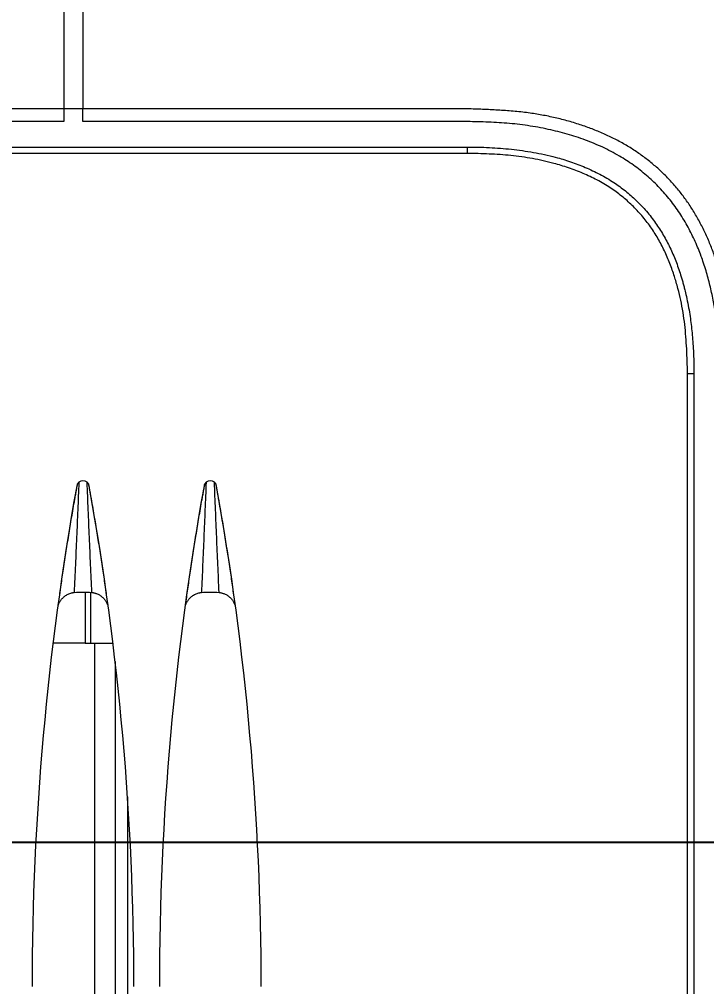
# Model space of a CAD drawing. Header units: metres. Extents: x -101133.8 to -101066.7, y -24899.3 to -24824.7.
# Drawn here: x -101102.2243 to -101102.1703, y -24845.373 to -24845.297 of the extents above; entities that cross this region are included whole.
import ezdxf

# ---------------------------------------------------------------- set-up
doc = ezdxf.new("R2010")
doc.units = ezdxf.units.M
doc.header["$LTSCALE"] = 0.2
doc.header["$PDSIZE"] = -5
doc.layers.add('CMT-COTATION DIVERS', color=1, linetype='Continuous')
doc.layers.add('CMT-CVC-MATERIEL', color=30, linetype='Continuous')
doc.styles.get("Standard").update_dxf_attribs({"font": 'arial.ttf'})
doc.dimstyles.get("Standard").update_dxf_attribs({"dimtxt": 0.18, "dimasz": 0.18, "dimexe": 0.18, "dimexo": 0.0625, "dimgap": 0.09, "dimtad": 0, "dimtih": 1, "dimtoh": 1, "dimdec": 4, "dimzin": 0, "dimdsep": 46, "dimtxsty": 'Standard', "dimcen": 0.09, "dimadec": 0, "dimazin": 0, "dimtfac": 1, "dimtdec": 4, "dimtofl": 0, "dimtmove": 0, "dimatfit": 3, "dimfxl": 1, "dimtolj": 1, "dimtzin": 0, "dimarcsym": 0})

# ---------------------------------------------------------------- blocks, each defined once
blk = doc.blocks.new('Cassette 600x600')
at = {"linetype": 'Continuous', "lineweight": 13}
for p, q in [((-20078.23, 72.805), (-20078.23, 443.205)), ((-20077.73, 443.205), (-20077.73, 72.805)), ((-20075.73, 104.505), (-20075.73, 411.505)), ((-20074.73, 104.505), (-20074.73, 411.505)), ((-20116.73, 102.832), (-20116.73, 105.361)), ((-20112.23, 104.73), (-20112.23, 104.764)), ((-20074.73, 104.505), (-20075.73, 104.505)), ((-19979.897, 104.505), (-20074.73, 104.505)), ((-20074.73, 103.005), (-20074.73, 104.505)), ((-20112.74, 103.7), (-20112.73, 103.527)), ((-20105.73, 103.702), (-20105.73, 103.736)), ((-20112.73, 102.832), (-20116.73, 102.832)), ((-20116.73, 102.832), (-20116.73, 102.421)), ((-20075.73, 103.005), (-20074.73, 103.005)), ((-20075.73, 82.006), (-20075.73, 103.005)), ((-20074.73, 72.805), (-20074.73, 103.005)), ((-19979.897, 103.005), (-20074.73, 103.005)), ((-20116.73, 102.102), (-20221.23, 102.102)), ((-20116.73, 102.421), (-20116.73, 100.649)), ((-20112.733, 102.421), (-20116.73, 102.421)), ((-20112.73, 102.483), (-20112.74, 102.31)), ((-20105.73, 102.274), (-20105.73, 102.308)), ((-20075.73, 101.005), (-20075.73, 101.793)), ((-20118.177, 100.477), (-20221.23, 100.477)), ((-20128.822, 99.505), (-20221.23, 99.505)), ((-20112.74, 93.7), (-20112.73, 93.527)), ((-20105.73, 93.702), (-20105.73, 93.736)), ((-20112.73, 92.483), (-20112.74, 92.31)), ((-20105.73, 92.274), (-20105.73, 92.308)), ((-20075.73, 72.805), (-20075.73, 82.006)), ((-20078.23, 72.805), (-20077.73, 72.805)), ((-20465.93, 55.505), (-20095.53, 55.505)), ((-20095.53, 55.505), (-20095.53, 55.005)), ((-20095.53, 55.005), (-20465.93, 55.005))]:
    blk.add_line(p, q, dxfattribs=at)
for centre, radius, start, end in [((-20143.73, -115.495), 222.5, 79.81251, 90), ((-20104.465, 103.005), 0.5, 280.18749, 79.81251), ((-20143.73, 321.505), 222.5, 270, 280.18749), ((-20143.73, -125.495), 222.5, 79.81251, 90), ((-20104.465, 93.005), 0.5, 280.18749, 79.81251), ((-20143.73, 311.505), 222.5, 270, 280.18749)]:
    blk.add_arc(centre, radius, start, end, dxfattribs=at)
for points, knots in [([(-20113.74, 104.945), (-20113.732, 104.942), (-20113.724, 104.939), (-20113.717, 104.936), (-20113.709, 104.934), (-20113.701, 104.931), (-20113.693, 104.928), (-20113.685, 104.925), (-20113.677, 104.921), (-20113.669, 104.918), (-20113.662, 104.916), (-20113.655, 104.913), (-20113.646, 104.909), (-20113.623, 104.9), (-20113.589, 104.884), (-20113.558, 104.869), (-20113.528, 104.854), (-20113.502, 104.84), (-20113.475, 104.824), (-20113.448, 104.808), (-20113.421, 104.791), (-20113.397, 104.775), (-20113.372, 104.759), (-20113.351, 104.744), (-20113.322, 104.722), (-20113.294, 104.7), (-20113.258, 104.67), (-20113.226, 104.642), (-20113.194, 104.614), (-20113.167, 104.586), (-20113.139, 104.557), (-20113.112, 104.528), (-20113.085, 104.497), (-20113.061, 104.468), (-20113.038, 104.439), (-20113.018, 104.412), (-20112.992, 104.375), (-20112.967, 104.338), (-20112.937, 104.29), (-20112.911, 104.244), (-20112.886, 104.197), (-20112.865, 104.153), (-20112.846, 104.109), (-20112.827, 104.064), (-20112.811, 104.02), (-20112.796, 103.971), (-20112.781, 103.922), (-20112.768, 103.868), (-20112.761, 103.833), (-20112.759, 103.82), (-20112.757, 103.81), (-20112.755, 103.799), (-20112.753, 103.789), (-20112.751, 103.777), (-20112.75, 103.766), (-20112.748, 103.755), (-20112.746, 103.744), (-20112.745, 103.733), (-20112.743, 103.722), (-20112.741, 103.711), (-20112.74, 103.7)], [0, 0, 0, 0, 1, 1, 1, 2, 2, 2, 3, 3, 3, 4, 4, 4, 5, 5, 5, 6, 6, 6, 7, 7, 7, 8, 8, 8, 9, 9, 9, 10, 10, 10, 11, 11, 11, 12, 12, 12, 13, 13, 13, 14, 14, 14, 15, 15, 15, 16, 16, 16, 17, 17, 17, 18, 18, 18, 19, 19, 19, 20, 20, 20, 20]), ([(-20113.74, 104.945), (-20113.531, 104.916), (-20113.322, 104.887), (-20113.113, 104.857), (-20112.904, 104.828), (-20112.695, 104.799), (-20112.485, 104.769), (-20112.275, 104.739), (-20112.064, 104.709), (-20111.858, 104.679), (-20111.652, 104.65), (-20111.452, 104.621), (-20111.231, 104.588), (-20111.009, 104.555), (-20110.766, 104.519), (-20110.529, 104.483), (-20110.292, 104.447), (-20110.06, 104.412), (-20109.828, 104.376), (-20109.595, 104.34), (-20109.361, 104.303), (-20109.127, 104.266), (-20108.893, 104.229), (-20108.659, 104.192), (-20108.426, 104.154), (-20108.193, 104.117), (-20107.96, 104.079), (-20107.726, 104.04), (-20107.492, 104.002), (-20107.256, 103.963), (-20107.026, 103.924), (-20106.796, 103.886), (-20106.571, 103.848), (-20106.326, 103.806), (-20106.081, 103.764), (-20105.816, 103.718), (-20105.627, 103.685), (-20105.483, 103.66), (-20105.383, 103.642), (-20105.271, 103.622), (-20105.16, 103.602), (-20105.036, 103.581), (-20104.916, 103.559), (-20104.795, 103.538), (-20104.678, 103.517), (-20104.56, 103.496), (-20104.442, 103.475), (-20104.323, 103.453), (-20104.205, 103.432)], [0, 0, 0, 0, 1, 1, 1, 2, 2, 2, 3, 3, 3, 4, 4, 4, 5, 5, 5, 6, 6, 6, 7, 7, 7, 8, 8, 8, 9, 9, 9, 10, 10, 10, 11, 11, 11, 12, 12, 12, 13, 13, 13, 14, 14, 14, 15, 15, 15, 16, 16, 16, 16]), ([(-20104.086, 103.331), (-20104.446, 103.346), (-20104.806, 103.36), (-20105.166, 103.375), (-20105.527, 103.39), (-20105.887, 103.404), (-20106.247, 103.419), (-20106.608, 103.434), (-20106.968, 103.449), (-20107.328, 103.464), (-20107.688, 103.479), (-20108.049, 103.494), (-20108.409, 103.509), (-20108.77, 103.524), (-20109.131, 103.54), (-20109.492, 103.556), (-20109.853, 103.571), (-20110.213, 103.587), (-20110.574, 103.603), (-20110.935, 103.619), (-20111.296, 103.635), (-20111.657, 103.651), (-20112.018, 103.668), (-20112.379, 103.684), (-20112.74, 103.7)], [0, 0, 0, 0, 1, 1, 1, 2, 2, 2, 3, 3, 3, 4, 4, 4, 5, 5, 5, 6, 6, 6, 7, 7, 7, 8, 8, 8, 8]), ([(-20112.73, 103.527), (-20112.73, 103.507), (-20112.73, 103.487), (-20112.73, 103.466), (-20112.73, 103.446), (-20112.73, 103.425), (-20112.73, 103.404), (-20112.73, 103.383), (-20112.73, 103.363), (-20112.73, 103.341), (-20112.73, 103.32), (-20112.73, 103.299), (-20112.73, 103.277), (-20112.73, 103.255), (-20112.73, 103.233), (-20112.73, 103.211), (-20112.73, 103.189), (-20112.73, 103.166), (-20112.73, 103.143), (-20112.73, 103.121), (-20112.73, 103.098), (-20112.73, 103.075), (-20112.73, 103.052), (-20112.73, 103.029), (-20112.73, 103.006), (-20112.73, 102.983), (-20112.73, 102.96), (-20112.73, 102.937), (-20112.73, 102.914), (-20112.73, 102.891), (-20112.73, 102.868), (-20112.73, 102.845), (-20112.73, 102.823), (-20112.73, 102.8), (-20112.73, 102.778), (-20112.73, 102.756), (-20112.73, 102.734), (-20112.73, 102.712), (-20112.73, 102.691), (-20112.73, 102.67), (-20112.73, 102.648), (-20112.73, 102.627), (-20112.73, 102.607), (-20112.73, 102.586), (-20112.73, 102.565), (-20112.73, 102.544), (-20112.73, 102.524), (-20112.73, 102.503), (-20112.73, 102.483)], [0, 0, 0, 0, 1, 1, 1, 2, 2, 2, 3, 3, 3, 4, 4, 4, 5, 5, 5, 6, 6, 6, 7, 7, 7, 8, 8, 8, 9, 9, 9, 10, 10, 10, 11, 11, 11, 12, 12, 12, 13, 13, 13, 14, 14, 14, 15, 15, 15, 16, 16, 16, 16]), ([(-20112.74, 102.31), (-20112.379, 102.327), (-20112.018, 102.343), (-20111.657, 102.359), (-20111.296, 102.375), (-20110.935, 102.391), (-20110.574, 102.407), (-20110.213, 102.423), (-20109.853, 102.439), (-20109.492, 102.454), (-20109.131, 102.47), (-20108.77, 102.486), (-20108.409, 102.501), (-20108.049, 102.516), (-20107.688, 102.532), (-20107.328, 102.547), (-20106.968, 102.562), (-20106.608, 102.577), (-20106.247, 102.591), (-20105.887, 102.606), (-20105.527, 102.621), (-20105.166, 102.635), (-20104.806, 102.65), (-20104.446, 102.664), (-20104.086, 102.679)], [0, 0, 0, 0, 1, 1, 1, 2, 2, 2, 3, 3, 3, 4, 4, 4, 5, 5, 5, 6, 6, 6, 7, 7, 7, 8, 8, 8, 8]), ([(-20104.205, 102.578), (-20104.323, 102.557), (-20104.442, 102.536), (-20104.56, 102.515), (-20104.678, 102.493), (-20104.795, 102.473), (-20104.916, 102.451), (-20105.036, 102.43), (-20105.16, 102.408), (-20105.271, 102.388), (-20105.383, 102.368), (-20105.483, 102.351), (-20105.627, 102.325), (-20105.816, 102.292), (-20106.081, 102.246), (-20106.326, 102.204), (-20106.571, 102.163), (-20106.796, 102.125), (-20107.026, 102.086), (-20107.256, 102.048), (-20107.492, 102.008), (-20107.726, 101.97), (-20107.96, 101.931), (-20108.193, 101.894), (-20108.426, 101.856), (-20108.659, 101.818), (-20108.893, 101.781), (-20109.127, 101.744), (-20109.361, 101.707), (-20109.595, 101.67), (-20109.828, 101.634), (-20110.06, 101.598), (-20110.292, 101.563), (-20110.529, 101.527), (-20110.766, 101.491), (-20111.009, 101.455), (-20111.231, 101.422), (-20111.452, 101.39), (-20111.652, 101.361), (-20111.858, 101.331), (-20112.064, 101.301), (-20112.275, 101.271), (-20112.485, 101.241), (-20112.695, 101.212), (-20112.904, 101.182), (-20113.113, 101.153), (-20113.322, 101.124), (-20113.531, 101.094), (-20113.74, 101.065)], [0, 0, 0, 0, 1, 1, 1, 2, 2, 2, 3, 3, 3, 4, 4, 4, 5, 5, 5, 6, 6, 6, 7, 7, 7, 8, 8, 8, 9, 9, 9, 10, 10, 10, 11, 11, 11, 12, 12, 12, 13, 13, 13, 14, 14, 14, 15, 15, 15, 16, 16, 16, 16]), ([(-20112.74, 102.31), (-20112.746, 102.279), (-20112.752, 102.248), (-20112.758, 102.217), (-20112.764, 102.186), (-20112.77, 102.155), (-20112.778, 102.124), (-20112.785, 102.093), (-20112.793, 102.061), (-20112.802, 102.031), (-20112.81, 102.001), (-20112.819, 101.974), (-20112.832, 101.939), (-20112.845, 101.904), (-20112.862, 101.862), (-20112.882, 101.823), (-20112.901, 101.783), (-20112.921, 101.746), (-20112.944, 101.709), (-20112.966, 101.672), (-20112.991, 101.635), (-20113.019, 101.598), (-20113.047, 101.56), (-20113.079, 101.521), (-20113.106, 101.49), (-20113.132, 101.459), (-20113.154, 101.437), (-20113.178, 101.412), (-20113.202, 101.388), (-20113.23, 101.363), (-20113.257, 101.339), (-20113.285, 101.315), (-20113.313, 101.293), (-20113.344, 101.27), (-20113.376, 101.248), (-20113.411, 101.225), (-20113.439, 101.208), (-20113.467, 101.192), (-20113.487, 101.181), (-20113.511, 101.169), (-20113.534, 101.157), (-20113.56, 101.145), (-20113.585, 101.133), (-20113.611, 101.121), (-20113.637, 101.11), (-20113.662, 101.098), (-20113.688, 101.087), (-20113.714, 101.076), (-20113.74, 101.065)], [0, 0, 0, 0, 1, 1, 1, 2, 2, 2, 3, 3, 3, 4, 4, 4, 5, 5, 5, 6, 6, 6, 7, 7, 7, 8, 8, 8, 9, 9, 9, 10, 10, 10, 11, 11, 11, 12, 12, 12, 13, 13, 13, 14, 14, 14, 15, 15, 15, 16, 16, 16, 16]), ([(-20113.74, 94.945), (-20113.732, 94.942), (-20113.724, 94.939), (-20113.717, 94.936), (-20113.709, 94.934), (-20113.701, 94.931), (-20113.693, 94.928), (-20113.685, 94.925), (-20113.677, 94.921), (-20113.669, 94.918), (-20113.662, 94.916), (-20113.655, 94.913), (-20113.646, 94.909), (-20113.623, 94.9), (-20113.589, 94.884), (-20113.558, 94.869), (-20113.528, 94.854), (-20113.502, 94.84), (-20113.475, 94.824), (-20113.448, 94.808), (-20113.421, 94.791), (-20113.397, 94.775), (-20113.372, 94.759), (-20113.351, 94.744), (-20113.322, 94.722), (-20113.294, 94.7), (-20113.258, 94.67), (-20113.226, 94.642), (-20113.194, 94.614), (-20113.167, 94.586), (-20113.139, 94.557), (-20113.112, 94.528), (-20113.085, 94.497), (-20113.061, 94.468), (-20113.038, 94.439), (-20113.018, 94.412), (-20112.992, 94.375), (-20112.967, 94.338), (-20112.937, 94.29), (-20112.911, 94.244), (-20112.886, 94.197), (-20112.865, 94.153), (-20112.846, 94.109), (-20112.827, 94.064), (-20112.811, 94.02), (-20112.796, 93.971), (-20112.781, 93.922), (-20112.768, 93.868), (-20112.761, 93.833), (-20112.759, 93.82), (-20112.757, 93.81), (-20112.755, 93.799), (-20112.753, 93.789), (-20112.751, 93.777), (-20112.75, 93.766), (-20112.748, 93.755), (-20112.746, 93.744), (-20112.745, 93.733), (-20112.743, 93.722), (-20112.741, 93.711), (-20112.74, 93.7)], [0, 0, 0, 0, 1, 1, 1, 2, 2, 2, 3, 3, 3, 4, 4, 4, 5, 5, 5, 6, 6, 6, 7, 7, 7, 8, 8, 8, 9, 9, 9, 10, 10, 10, 11, 11, 11, 12, 12, 12, 13, 13, 13, 14, 14, 14, 15, 15, 15, 16, 16, 16, 17, 17, 17, 18, 18, 18, 19, 19, 19, 20, 20, 20, 20]), ([(-20113.74, 94.945), (-20113.531, 94.916), (-20113.322, 94.887), (-20113.113, 94.857), (-20112.904, 94.828), (-20112.695, 94.799), (-20112.485, 94.769), (-20112.275, 94.739), (-20112.064, 94.709), (-20111.858, 94.679), (-20111.652, 94.65), (-20111.452, 94.621), (-20111.231, 94.588), (-20111.009, 94.555), (-20110.766, 94.519), (-20110.529, 94.483), (-20110.292, 94.447), (-20110.06, 94.412), (-20109.828, 94.376), (-20109.595, 94.34), (-20109.361, 94.303), (-20109.127, 94.266), (-20108.893, 94.229), (-20108.659, 94.192), (-20108.426, 94.154), (-20108.193, 94.117), (-20107.96, 94.079), (-20107.726, 94.04), (-20107.492, 94.002), (-20107.256, 93.963), (-20107.026, 93.924), (-20106.796, 93.886), (-20106.571, 93.848), (-20106.326, 93.806), (-20106.081, 93.764), (-20105.816, 93.718), (-20105.627, 93.685), (-20105.483, 93.66), (-20105.383, 93.642), (-20105.271, 93.622), (-20105.16, 93.602), (-20105.036, 93.581), (-20104.916, 93.559), (-20104.795, 93.538), (-20104.678, 93.517), (-20104.56, 93.496), (-20104.442, 93.475), (-20104.323, 93.453), (-20104.205, 93.432)], [0, 0, 0, 0, 1, 1, 1, 2, 2, 2, 3, 3, 3, 4, 4, 4, 5, 5, 5, 6, 6, 6, 7, 7, 7, 8, 8, 8, 9, 9, 9, 10, 10, 10, 11, 11, 11, 12, 12, 12, 13, 13, 13, 14, 14, 14, 15, 15, 15, 16, 16, 16, 16]), ([(-20104.086, 93.331), (-20104.446, 93.346), (-20104.806, 93.36), (-20105.166, 93.375), (-20105.527, 93.39), (-20105.887, 93.404), (-20106.247, 93.419), (-20106.608, 93.434), (-20106.968, 93.449), (-20107.328, 93.464), (-20107.688, 93.479), (-20108.049, 93.494), (-20108.409, 93.509), (-20108.77, 93.524), (-20109.131, 93.54), (-20109.492, 93.556), (-20109.853, 93.571), (-20110.213, 93.587), (-20110.574, 93.603), (-20110.935, 93.619), (-20111.296, 93.635), (-20111.657, 93.651), (-20112.018, 93.668), (-20112.379, 93.684), (-20112.74, 93.7)], [0, 0, 0, 0, 1, 1, 1, 2, 2, 2, 3, 3, 3, 4, 4, 4, 5, 5, 5, 6, 6, 6, 7, 7, 7, 8, 8, 8, 8]), ([(-20112.73, 93.527), (-20112.73, 93.507), (-20112.73, 93.487), (-20112.73, 93.466), (-20112.73, 93.446), (-20112.73, 93.425), (-20112.73, 93.404), (-20112.73, 93.383), (-20112.73, 93.363), (-20112.73, 93.341), (-20112.73, 93.32), (-20112.73, 93.299), (-20112.73, 93.277), (-20112.73, 93.255), (-20112.73, 93.233), (-20112.73, 93.211), (-20112.73, 93.189), (-20112.73, 93.166), (-20112.73, 93.143), (-20112.73, 93.121), (-20112.73, 93.098), (-20112.73, 93.075), (-20112.73, 93.052), (-20112.73, 93.029), (-20112.73, 93.006), (-20112.73, 92.983), (-20112.73, 92.96), (-20112.73, 92.937), (-20112.73, 92.914), (-20112.73, 92.891), (-20112.73, 92.868), (-20112.73, 92.845), (-20112.73, 92.823), (-20112.73, 92.8), (-20112.73, 92.778), (-20112.73, 92.756), (-20112.73, 92.734), (-20112.73, 92.712), (-20112.73, 92.691), (-20112.73, 92.67), (-20112.73, 92.648), (-20112.73, 92.627), (-20112.73, 92.607), (-20112.73, 92.586), (-20112.73, 92.565), (-20112.73, 92.544), (-20112.73, 92.524), (-20112.73, 92.503), (-20112.73, 92.483)], [0, 0, 0, 0, 1, 1, 1, 2, 2, 2, 3, 3, 3, 4, 4, 4, 5, 5, 5, 6, 6, 6, 7, 7, 7, 8, 8, 8, 9, 9, 9, 10, 10, 10, 11, 11, 11, 12, 12, 12, 13, 13, 13, 14, 14, 14, 15, 15, 15, 16, 16, 16, 16]), ([(-20104.205, 92.578), (-20104.323, 92.557), (-20104.442, 92.536), (-20104.56, 92.515), (-20104.678, 92.493), (-20104.795, 92.473), (-20104.916, 92.451), (-20105.036, 92.43), (-20105.16, 92.408), (-20105.271, 92.388), (-20105.383, 92.368), (-20105.483, 92.351), (-20105.627, 92.325), (-20105.816, 92.292), (-20106.081, 92.246), (-20106.326, 92.204), (-20106.571, 92.163), (-20106.796, 92.125), (-20107.026, 92.086), (-20107.256, 92.047), (-20107.492, 92.008), (-20107.726, 91.97), (-20107.96, 91.931), (-20108.193, 91.894), (-20108.426, 91.856), (-20108.659, 91.818), (-20108.893, 91.781), (-20109.127, 91.744), (-20109.361, 91.707), (-20109.595, 91.67), (-20109.828, 91.634), (-20110.06, 91.598), (-20110.292, 91.563), (-20110.529, 91.527), (-20110.766, 91.491), (-20111.009, 91.455), (-20111.231, 91.422), (-20111.452, 91.39), (-20111.652, 91.361), (-20111.858, 91.331), (-20112.064, 91.301), (-20112.275, 91.271), (-20112.485, 91.241), (-20112.695, 91.212), (-20112.904, 91.182), (-20113.113, 91.153), (-20113.322, 91.124), (-20113.531, 91.094), (-20113.74, 91.065)], [0, 0, 0, 0, 1, 1, 1, 2, 2, 2, 3, 3, 3, 4, 4, 4, 5, 5, 5, 6, 6, 6, 7, 7, 7, 8, 8, 8, 9, 9, 9, 10, 10, 10, 11, 11, 11, 12, 12, 12, 13, 13, 13, 14, 14, 14, 15, 15, 15, 16, 16, 16, 16]), ([(-20112.74, 92.31), (-20112.746, 92.279), (-20112.752, 92.248), (-20112.758, 92.217), (-20112.764, 92.186), (-20112.77, 92.155), (-20112.778, 92.124), (-20112.785, 92.093), (-20112.793, 92.061), (-20112.802, 92.031), (-20112.81, 92.001), (-20112.819, 91.974), (-20112.832, 91.939), (-20112.845, 91.904), (-20112.862, 91.862), (-20112.882, 91.823), (-20112.901, 91.783), (-20112.921, 91.746), (-20112.944, 91.709), (-20112.966, 91.672), (-20112.991, 91.635), (-20113.019, 91.598), (-20113.047, 91.56), (-20113.079, 91.521), (-20113.106, 91.49), (-20113.132, 91.459), (-20113.154, 91.437), (-20113.178, 91.412), (-20113.202, 91.388), (-20113.23, 91.363), (-20113.257, 91.339), (-20113.285, 91.315), (-20113.313, 91.293), (-20113.344, 91.27), (-20113.376, 91.248), (-20113.411, 91.225), (-20113.439, 91.208), (-20113.467, 91.192), (-20113.487, 91.181), (-20113.511, 91.169), (-20113.534, 91.157), (-20113.56, 91.145), (-20113.585, 91.133), (-20113.611, 91.121), (-20113.637, 91.11), (-20113.662, 91.098), (-20113.688, 91.087), (-20113.714, 91.076), (-20113.74, 91.065)], [0, 0, 0, 0, 1, 1, 1, 2, 2, 2, 3, 3, 3, 4, 4, 4, 5, 5, 5, 6, 6, 6, 7, 7, 7, 8, 8, 8, 9, 9, 9, 10, 10, 10, 11, 11, 11, 12, 12, 12, 13, 13, 13, 14, 14, 14, 15, 15, 15, 16, 16, 16, 16]), ([(-20112.74, 92.31), (-20112.379, 92.327), (-20112.018, 92.343), (-20111.657, 92.359), (-20111.296, 92.375), (-20110.935, 92.391), (-20110.574, 92.407), (-20110.213, 92.423), (-20109.853, 92.439), (-20109.492, 92.454), (-20109.131, 92.47), (-20108.77, 92.486), (-20108.409, 92.501), (-20108.049, 92.516), (-20107.688, 92.532), (-20107.328, 92.547), (-20106.968, 92.562), (-20106.608, 92.576), (-20106.247, 92.591), (-20105.887, 92.606), (-20105.527, 92.621), (-20105.166, 92.635), (-20104.806, 92.65), (-20104.446, 92.664), (-20104.086, 92.679)], [0, 0, 0, 0, 1, 1, 1, 2, 2, 2, 3, 3, 3, 4, 4, 4, 5, 5, 5, 6, 6, 6, 7, 7, 7, 8, 8, 8, 8]), ([(-20095.53, 55.505), (-20095.208, 55.514), (-20094.887, 55.523), (-20094.565, 55.534), (-20094.244, 55.545), (-20093.922, 55.558), (-20093.602, 55.574), (-20093.281, 55.59), (-20092.96, 55.61), (-20092.64, 55.635), (-20092.319, 55.66), (-20091.999, 55.691), (-20091.68, 55.728), (-20091.361, 55.766), (-20091.045, 55.81), (-20090.727, 55.862), (-20090.409, 55.914), (-20090.091, 55.974), (-20089.781, 56.039), (-20089.47, 56.104), (-20089.169, 56.174), (-20088.844, 56.261), (-20088.519, 56.348), (-20088.17, 56.451), (-20087.919, 56.53), (-20087.705, 56.597), (-20087.562, 56.646), (-20087.401, 56.704), (-20087.24, 56.761), (-20087.061, 56.827), (-20086.888, 56.894), (-20086.715, 56.961), (-20086.549, 57.03), (-20086.382, 57.102), (-20086.216, 57.173), (-20086.049, 57.249), (-20085.884, 57.327), (-20085.719, 57.406), (-20085.557, 57.487), (-20085.395, 57.571), (-20085.234, 57.656), (-20085.075, 57.744), (-20084.917, 57.835), (-20084.759, 57.926), (-20084.603, 58.021), (-20084.45, 58.119), (-20084.297, 58.217), (-20084.146, 58.318), (-20083.996, 58.423), (-20083.847, 58.528), (-20083.698, 58.638), (-20083.553, 58.751), (-20083.408, 58.864), (-20083.265, 58.981), (-20083.126, 59.1), (-20082.986, 59.22), (-20082.849, 59.343), (-20082.715, 59.469), (-20082.581, 59.595), (-20082.45, 59.724), (-20082.322, 59.856), (-20082.194, 59.988), (-20082.069, 60.123), (-20081.947, 60.261), (-20081.826, 60.399), (-20081.707, 60.539), (-20081.592, 60.683), (-20081.476, 60.827), (-20081.363, 60.975), (-20081.256, 61.121), (-20081.149, 61.268), (-20081.048, 61.413), (-20080.942, 61.575), (-20080.835, 61.736), (-20080.724, 61.914), (-20080.619, 62.09), (-20080.515, 62.267), (-20080.417, 62.442), (-20080.322, 62.621), (-20080.227, 62.799), (-20080.136, 62.981), (-20080.049, 63.164), (-20079.962, 63.348), (-20079.879, 63.532), (-20079.8, 63.719), (-20079.72, 63.906), (-20079.644, 64.095), (-20079.572, 64.284), (-20079.5, 64.473), (-20079.432, 64.662), (-20079.366, 64.857), (-20079.301, 65.052), (-20079.237, 65.253), (-20079.181, 65.437), (-20079.125, 65.621), (-20079.076, 65.787), (-20079.014, 66.023), (-20078.952, 66.259), (-20078.876, 66.565), (-20078.811, 66.854), (-20078.746, 67.143), (-20078.691, 67.415), (-20078.642, 67.692), (-20078.592, 67.97), (-20078.546, 68.254), (-20078.506, 68.537), (-20078.466, 68.82), (-20078.432, 69.102), (-20078.404, 69.386), (-20078.375, 69.669), (-20078.351, 69.954), (-20078.332, 70.238), (-20078.312, 70.523), (-20078.297, 70.808), (-20078.284, 71.093), (-20078.272, 71.378), (-20078.262, 71.663), (-20078.253, 71.949), (-20078.244, 72.234), (-20078.237, 72.52), (-20078.23, 72.805)], [0, 0, 0, 0, 1, 1, 1, 2, 2, 2, 3, 3, 3, 4, 4, 4, 5, 5, 5, 6, 6, 6, 7, 7, 7, 8, 8, 8, 9, 9, 9, 10, 10, 10, 11, 11, 11, 12, 12, 12, 13, 13, 13, 14, 14, 14, 15, 15, 15, 16, 16, 16, 17, 17, 17, 18, 18, 18, 19, 19, 19, 20, 20, 20, 21, 21, 21, 22, 22, 22, 23, 23, 23, 24, 24, 24, 25, 25, 25, 26, 26, 26, 27, 27, 27, 28, 28, 28, 29, 29, 29, 30, 30, 30, 31, 31, 31, 32, 32, 32, 33, 33, 33, 34, 34, 34, 35, 35, 35, 36, 36, 36, 37, 37, 37, 38, 38, 38, 39, 39, 39, 40, 40, 40, 40]), ([(-20077.73, 72.805), (-20077.732, 72.517), (-20077.734, 72.228), (-20077.74, 71.94), (-20077.746, 71.652), (-20077.757, 71.364), (-20077.772, 71.076), (-20077.786, 70.787), (-20077.804, 70.499), (-20077.826, 70.212), (-20077.849, 69.925), (-20077.875, 69.639), (-20077.906, 69.35), (-20077.937, 69.061), (-20077.973, 68.769), (-20078.015, 68.478), (-20078.056, 68.187), (-20078.103, 67.896), (-20078.153, 67.61), (-20078.204, 67.325), (-20078.258, 67.046), (-20078.324, 66.749), (-20078.39, 66.452), (-20078.468, 66.137), (-20078.531, 65.895), (-20078.594, 65.653), (-20078.643, 65.484), (-20078.699, 65.297), (-20078.756, 65.11), (-20078.821, 64.905), (-20078.888, 64.706), (-20078.955, 64.506), (-20079.024, 64.313), (-20079.097, 64.121), (-20079.17, 63.929), (-20079.247, 63.738), (-20079.329, 63.545), (-20079.411, 63.352), (-20079.498, 63.156), (-20079.59, 62.964), (-20079.681, 62.771), (-20079.777, 62.582), (-20079.876, 62.395), (-20079.975, 62.208), (-20080.077, 62.025), (-20080.187, 61.84), (-20080.297, 61.654), (-20080.414, 61.467), (-20080.524, 61.3), (-20080.634, 61.132), (-20080.737, 60.985), (-20080.845, 60.835), (-20080.954, 60.685), (-20081.069, 60.533), (-20081.187, 60.385), (-20081.305, 60.237), (-20081.426, 60.092), (-20081.55, 59.951), (-20081.673, 59.81), (-20081.799, 59.673), (-20081.932, 59.535), (-20082.065, 59.397), (-20082.205, 59.258), (-20082.348, 59.123), (-20082.491, 58.988), (-20082.636, 58.858), (-20082.784, 58.732), (-20082.932, 58.605), (-20083.083, 58.482), (-20083.238, 58.362), (-20083.393, 58.241), (-20083.553, 58.124), (-20083.709, 58.014), (-20083.865, 57.904), (-20084.017, 57.802), (-20084.173, 57.703), (-20084.329, 57.603), (-20084.489, 57.506), (-20084.65, 57.412), (-20084.811, 57.318), (-20084.975, 57.228), (-20085.139, 57.141), (-20085.303, 57.054), (-20085.468, 56.971), (-20085.638, 56.889), (-20085.808, 56.808), (-20085.983, 56.728), (-20086.159, 56.652), (-20086.335, 56.575), (-20086.513, 56.502), (-20086.689, 56.433), (-20086.864, 56.365), (-20087.037, 56.3), (-20087.226, 56.234), (-20087.414, 56.168), (-20087.619, 56.1), (-20087.769, 56.053), (-20087.899, 56.011), (-20087.988, 55.985), (-20088.087, 55.955), (-20088.187, 55.926), (-20088.298, 55.894), (-20088.408, 55.864), (-20088.517, 55.833), (-20088.626, 55.804), (-20088.729, 55.778), (-20088.832, 55.751), (-20088.93, 55.726), (-20089.052, 55.697), (-20089.382, 55.618), (-20089.894, 55.508), (-20090.364, 55.422), (-20090.834, 55.336), (-20091.262, 55.274), (-20091.691, 55.222), (-20092.12, 55.169), (-20092.549, 55.125), (-20093.027, 55.091), (-20093.505, 55.057), (-20094.033, 55.034), (-20094.367, 55.024), (-20094.476, 55.02), (-20094.564, 55.019), (-20094.658, 55.017), (-20094.752, 55.015), (-20094.851, 55.013), (-20094.949, 55.012), (-20095.046, 55.01), (-20095.143, 55.009), (-20095.239, 55.008), (-20095.336, 55.007), (-20095.433, 55.006), (-20095.53, 55.005)], [0, 0, 0, 0, 1, 1, 1, 2, 2, 2, 3, 3, 3, 4, 4, 4, 5, 5, 5, 6, 6, 6, 7, 7, 7, 8, 8, 8, 9, 9, 9, 10, 10, 10, 11, 11, 11, 12, 12, 12, 13, 13, 13, 14, 14, 14, 15, 15, 15, 16, 16, 16, 17, 17, 17, 18, 18, 18, 19, 19, 19, 20, 20, 20, 21, 21, 21, 22, 22, 22, 23, 23, 23, 24, 24, 24, 25, 25, 25, 26, 26, 26, 27, 27, 27, 28, 28, 28, 29, 29, 29, 30, 30, 30, 31, 31, 31, 32, 32, 32, 33, 33, 33, 34, 34, 34, 35, 35, 35, 36, 36, 36, 37, 37, 37, 38, 38, 38, 39, 39, 39, 40, 40, 40, 41, 41, 41, 42, 42, 42, 43, 43, 43, 44, 44, 44, 44]), ([(-20095.53, 53.005), (-20095.145, 53.018), (-20094.761, 53.03), (-20094.377, 53.045), (-20093.993, 53.061), (-20093.609, 53.078), (-20093.225, 53.1), (-20092.841, 53.122), (-20092.457, 53.149), (-20092.075, 53.183), (-20091.694, 53.217), (-20091.316, 53.257), (-20090.93, 53.309), (-20090.544, 53.36), (-20090.151, 53.422), (-20089.76, 53.495), (-20089.368, 53.568), (-20088.979, 53.651), (-20088.6, 53.742), (-20088.221, 53.833), (-20087.852, 53.932), (-20087.455, 54.054), (-20087.059, 54.175), (-20086.634, 54.32), (-20086.332, 54.43), (-20086.091, 54.517), (-20085.927, 54.582), (-20085.745, 54.657), (-20085.563, 54.732), (-20085.361, 54.817), (-20085.167, 54.904), (-20084.972, 54.991), (-20084.784, 55.08), (-20084.598, 55.172), (-20084.412, 55.264), (-20084.226, 55.359), (-20084.04, 55.461), (-20083.853, 55.562), (-20083.665, 55.669), (-20083.48, 55.78), (-20083.295, 55.891), (-20083.113, 56.005), (-20082.934, 56.123), (-20082.755, 56.24), (-20082.578, 56.362), (-20082.404, 56.488), (-20082.229, 56.615), (-20082.056, 56.746), (-20081.89, 56.877), (-20081.723, 57.009), (-20081.563, 57.143), (-20081.405, 57.28), (-20081.247, 57.417), (-20081.091, 57.558), (-20080.939, 57.703), (-20080.786, 57.848), (-20080.637, 57.997), (-20080.492, 58.147), (-20080.347, 58.298), (-20080.206, 58.45), (-20080.065, 58.611), (-20079.924, 58.771), (-20079.783, 58.939), (-20079.647, 59.109), (-20079.511, 59.279), (-20079.38, 59.45), (-20079.252, 59.626), (-20079.123, 59.802), (-20078.998, 59.983), (-20078.88, 60.161), (-20078.762, 60.338), (-20078.651, 60.513), (-20078.532, 60.711), (-20078.412, 60.909), (-20078.285, 61.131), (-20078.167, 61.35), (-20078.048, 61.569), (-20077.938, 61.785), (-20077.831, 62.005), (-20077.725, 62.225), (-20077.623, 62.45), (-20077.526, 62.675), (-20077.429, 62.899), (-20077.337, 63.124), (-20077.249, 63.357), (-20077.16, 63.589), (-20077.073, 63.829), (-20076.993, 64.069), (-20076.912, 64.308), (-20076.836, 64.548), (-20076.764, 64.79), (-20076.693, 65.032), (-20076.625, 65.278), (-20076.563, 65.519), (-20076.5, 65.761), (-20076.443, 65.999), (-20076.385, 66.255), (-20076.328, 66.512), (-20076.271, 66.787), (-20076.219, 67.058), (-20076.168, 67.329), (-20076.122, 67.596), (-20076.08, 67.865), (-20076.039, 68.135), (-20076.001, 68.406), (-20075.968, 68.677), (-20075.935, 68.948), (-20075.906, 69.218), (-20075.881, 69.491), (-20075.857, 69.765), (-20075.837, 70.042), (-20075.82, 70.318), (-20075.803, 70.594), (-20075.79, 70.87), (-20075.779, 71.146), (-20075.768, 71.422), (-20075.759, 71.699), (-20075.751, 71.975), (-20075.743, 72.252), (-20075.736, 72.529), (-20075.73, 72.805)], [0, 0, 0, 0, 1, 1, 1, 2, 2, 2, 3, 3, 3, 4, 4, 4, 5, 5, 5, 6, 6, 6, 7, 7, 7, 8, 8, 8, 9, 9, 9, 10, 10, 10, 11, 11, 11, 12, 12, 12, 13, 13, 13, 14, 14, 14, 15, 15, 15, 16, 16, 16, 17, 17, 17, 18, 18, 18, 19, 19, 19, 20, 20, 20, 21, 21, 21, 22, 22, 22, 23, 23, 23, 24, 24, 24, 25, 25, 25, 26, 26, 26, 27, 27, 27, 28, 28, 28, 29, 29, 29, 30, 30, 30, 31, 31, 31, 32, 32, 32, 33, 33, 33, 34, 34, 34, 35, 35, 35, 36, 36, 36, 37, 37, 37, 38, 38, 38, 39, 39, 39, 40, 40, 40, 40]), ([(-20095.53, 52.005), (-20095.13, 52.018), (-20094.73, 52.032), (-20094.33, 52.048), (-20093.93, 52.063), (-20093.53, 52.082), (-20093.132, 52.105), (-20092.735, 52.128), (-20092.341, 52.156), (-20091.938, 52.192), (-20091.535, 52.229), (-20091.123, 52.274), (-20090.747, 52.324), (-20090.372, 52.374), (-20090.032, 52.428), (-20089.683, 52.492), (-20089.335, 52.556), (-20088.978, 52.629), (-20088.627, 52.709), (-20088.277, 52.789), (-20087.932, 52.877), (-20087.582, 52.976), (-20087.233, 53.075), (-20086.878, 53.184), (-20086.551, 53.294), (-20086.224, 53.403), (-20085.923, 53.513), (-20085.619, 53.632), (-20085.315, 53.751), (-20085.007, 53.88), (-20084.705, 54.016), (-20084.404, 54.152), (-20084.109, 54.295), (-20083.814, 54.449), (-20083.52, 54.602), (-20083.227, 54.766), (-20082.95, 54.932), (-20082.673, 55.098), (-20082.412, 55.265), (-20082.154, 55.442), (-20081.896, 55.619), (-20081.64, 55.805), (-20081.39, 55.999), (-20081.141, 56.192), (-20080.898, 56.393), (-20080.662, 56.601), (-20080.426, 56.809), (-20080.196, 57.025), (-20079.973, 57.248), (-20079.75, 57.471), (-20079.534, 57.701), (-20079.326, 57.937), (-20079.118, 58.174), (-20078.917, 58.416), (-20078.723, 58.666), (-20078.53, 58.915), (-20078.343, 59.171), (-20078.167, 59.429), (-20077.99, 59.688), (-20077.822, 59.948), (-20077.657, 60.225), (-20077.491, 60.502), (-20077.327, 60.795), (-20077.173, 61.089), (-20077.02, 61.384), (-20076.877, 61.679), (-20076.741, 61.981), (-20076.605, 62.282), (-20076.476, 62.59), (-20076.357, 62.894), (-20076.238, 63.199), (-20076.128, 63.499), (-20076.019, 63.826), (-20075.909, 64.154), (-20075.799, 64.508), (-20075.701, 64.858), (-20075.602, 65.207), (-20075.514, 65.552), (-20075.434, 65.903), (-20075.353, 66.253), (-20075.28, 66.61), (-20075.217, 66.959), (-20075.153, 67.307), (-20075.099, 67.647), (-20075.049, 68.023), (-20074.999, 68.398), (-20074.954, 68.81), (-20074.917, 69.213), (-20074.88, 69.616), (-20074.853, 70.01), (-20074.83, 70.408), (-20074.807, 70.805), (-20074.788, 71.206), (-20074.772, 71.606), (-20074.756, 72.006), (-20074.743, 72.405), (-20074.73, 72.805)], [0, 0, 0, 0, 1, 1, 1, 2, 2, 2, 3, 3, 3, 4, 4, 4, 5, 5, 5, 6, 6, 6, 7, 7, 7, 8, 8, 8, 9, 9, 9, 10, 10, 10, 11, 11, 11, 12, 12, 12, 13, 13, 13, 14, 14, 14, 15, 15, 15, 16, 16, 16, 17, 17, 17, 18, 18, 18, 19, 19, 19, 20, 20, 20, 21, 21, 21, 22, 22, 22, 23, 23, 23, 24, 24, 24, 25, 25, 25, 26, 26, 26, 27, 27, 27, 28, 28, 28, 29, 29, 29, 30, 30, 30, 31, 31, 31, 32, 32, 32, 32])]:
    blk.add_open_spline(points, degree=3, knots=knots, dxfattribs=at)
blk = doc.blocks.new('COT-45')
at = {"color": 0}
for p, q in [((0, -1), (0, 1)), ((-1, 0), (1, 0))]:
    blk.add_line(p, q, dxfattribs=at)
at = {"color": 0, "const_width": 0.4}
blk.add_lwpolyline([(-0.4419, -0.4419), (0.4419, 0.4419)], dxfattribs=at)
blk = doc.blocks.new('*D136')
at = {"layer": 'CMT-COTATION DIVERS', "color": 0, "lineweight": -2}
for p, q in [((-101104.569131, -24845.361654), (-101101.332678, -24845.361654)), ((-101101.382678, -24847.966186), (-101101.382678, -24845.386654)), ((-101101.830468, -24847.991186), (-101101.332678, -24847.991186))]:
    blk.add_line(p, q, dxfattribs=at)
at = {"layer": 'Defpoints', "color": 0, "lineweight": 15}
for p in [(-101104.599131, -24845.361654), (-101101.382678, -24845.361654), (-101101.860468, -24847.991186)]:
    blk.add_point(p, dxfattribs=at)
at = {"layer": 'CMT-COTATION DIVERS', "color": 0, "lineweight": -2, "xscale": 0.025, "yscale": 0.025, "zscale": 0.025}
for p, rotation in [((-101101.382678, -24845.361654), 90), ((-101101.382678, -24847.991186), 270)]:
    blk.add_blockref('COT-45', p, dxfattribs=dict(at, rotation=rotation))
at = {"layer": 'CMT-COTATION DIVERS', "color": 0, "lineweight": 15, "insert": (-101101.458496, -24846.67642), "char_height": 0.075, "attachment_point": 5, "rotation": 90}
blk.add_mtext('\\A1;263', dxfattribs=at)
blk = doc.blocks.new('*D137')
at = {"layer": 'CMT-COTATION DIVERS', "color": 0, "lineweight": -2}
for p, q in [((-101102.361981, -24845.006592), (-101101.332678, -24845.006592)), ((-101101.382678, -24845.031592), (-101101.382678, -24845.336654)), ((-101101.352678, -24845.361654), (-101101.332678, -24845.361654))]:
    blk.add_line(p, q, dxfattribs=at)
at = {"layer": 'Defpoints', "color": 0, "lineweight": 15}
for p in [(-101102.391981, -24845.006592), (-101101.382678, -24845.361654), (-101101.382678, -24845.361654)]:
    blk.add_point(p, dxfattribs=at)
at = {"layer": 'CMT-COTATION DIVERS', "color": 0, "lineweight": -2, "xscale": 0.025, "yscale": 0.025, "zscale": 0.025}
for p, rotation in [((-101101.382678, -24845.006592), 90), ((-101101.382678, -24845.361654), 270)]:
    blk.add_blockref('COT-45', p, dxfattribs=dict(at, rotation=rotation))
at = {"layer": 'CMT-COTATION DIVERS', "color": 0, "lineweight": 15, "insert": (-101101.458496, -24845.184123), "char_height": 0.075, "attachment_point": 5, "rotation": 90}
blk.add_mtext('\\A1;36', dxfattribs=at)

msp = doc.modelspace()

# ---------------------------------------------------------------- block references
at = {"layer": 'CMT-CVC-MATERIEL', "xscale": 0.001, "yscale": 0.001, "zscale": 0.001, "rotation": 90}
msp.add_blockref('Cassette 600x600', (-101102.116291, -24825.229281), dxfattribs=at)

# ---------------------------------------------------------------- dimensions: what is measured, and where the dimension line sits
at = {"layer": 'CMT-COTATION DIVERS', "lineweight": 15}
for p1, p2, picture, middle in [((-101102.391981, -24845.006592), (-101101.382678, -24845.361654), '*D137', (-101101.458496, -24845.184123)), ((-101101.860468, -24847.991186), (-101104.599131, -24845.361654), '*D136', (-101101.458496, -24846.67642))]:
    dim = msp.add_linear_dim(base=(-101101.382678, -24845.361654), p1=p1, p2=p2, angle=90, dimstyle='Standard', override={"dimscale": 0.05, "dimtxt": 1.5, "dimasz": 0.5, "dimexe": 1, "dimexo": 0.6, "dimgap": 0.75, "dimtad": 1, "dimtih": 0, "dimtoh": 0, "dimdec": 0, "dimlfac": 100, "dimblk": 'COT-45', "dimcen": 0, "dimadec": 2, "dimazin": 2, "dimtdec": 2, "dimtix": 1, "dimtmove": 1, "dimfrac": 1}, dxfattribs=at)
    dim.commit()
    dim.dimension.update_dxf_attribs({"geometry": picture, "text_midpoint": middle})

doc.saveas('drawing.dxf')
